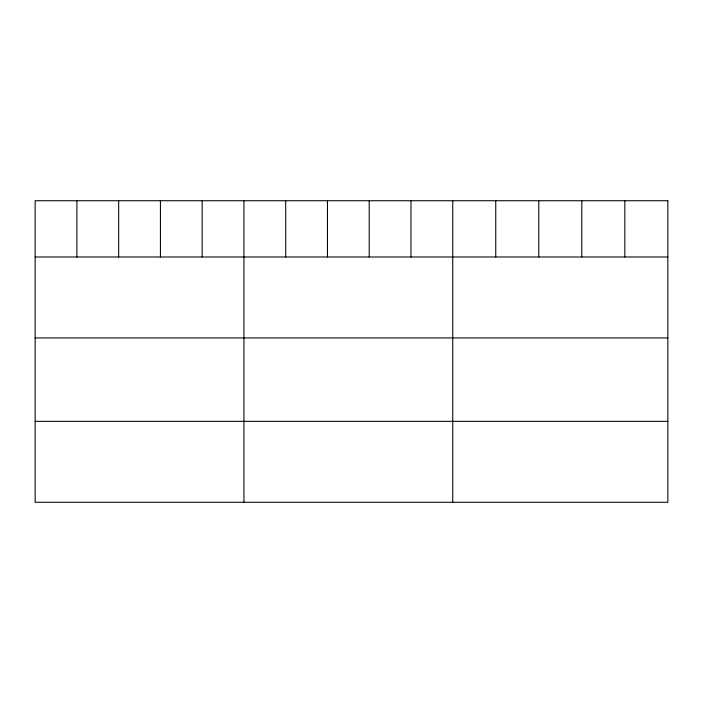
<?xml version="1.0" encoding="UTF-8"?>
<svg xmlns="http://www.w3.org/2000/svg" width="703" height="703" viewBox="0 0 703 703"><rect width="100%" height="100%" fill="white"/><g stroke="black" fill="none" stroke-linecap="round" stroke-linejoin="round"><path stroke-width="1.05" d="M35.15 256.99L667.85 256.99M35.15 337.932L667.85 337.932M35.15 421.334L667.85 421.334M624.826 200.724L624.826 256.99M581.803 200.724L581.803 256.99M538.779 200.724L538.779 256.99M495.756 200.724L495.756 256.99M452.732 200.724L452.732 502.276M410.974 200.724L410.974 256.99M369.216 200.724L369.216 256.99M327.457 200.724L327.457 256.99M285.699 200.724L285.699 256.99M243.941 200.724L243.941 502.276M202.183 200.724L202.183 256.99M160.425 200.724L160.425 256.99M118.666 200.724L118.666 256.99M76.908 200.724L76.908 256.99M667.85 200.724L35.15 200.724L35.15 502.276L667.85 502.276L667.85 200.724"/></g></svg>
